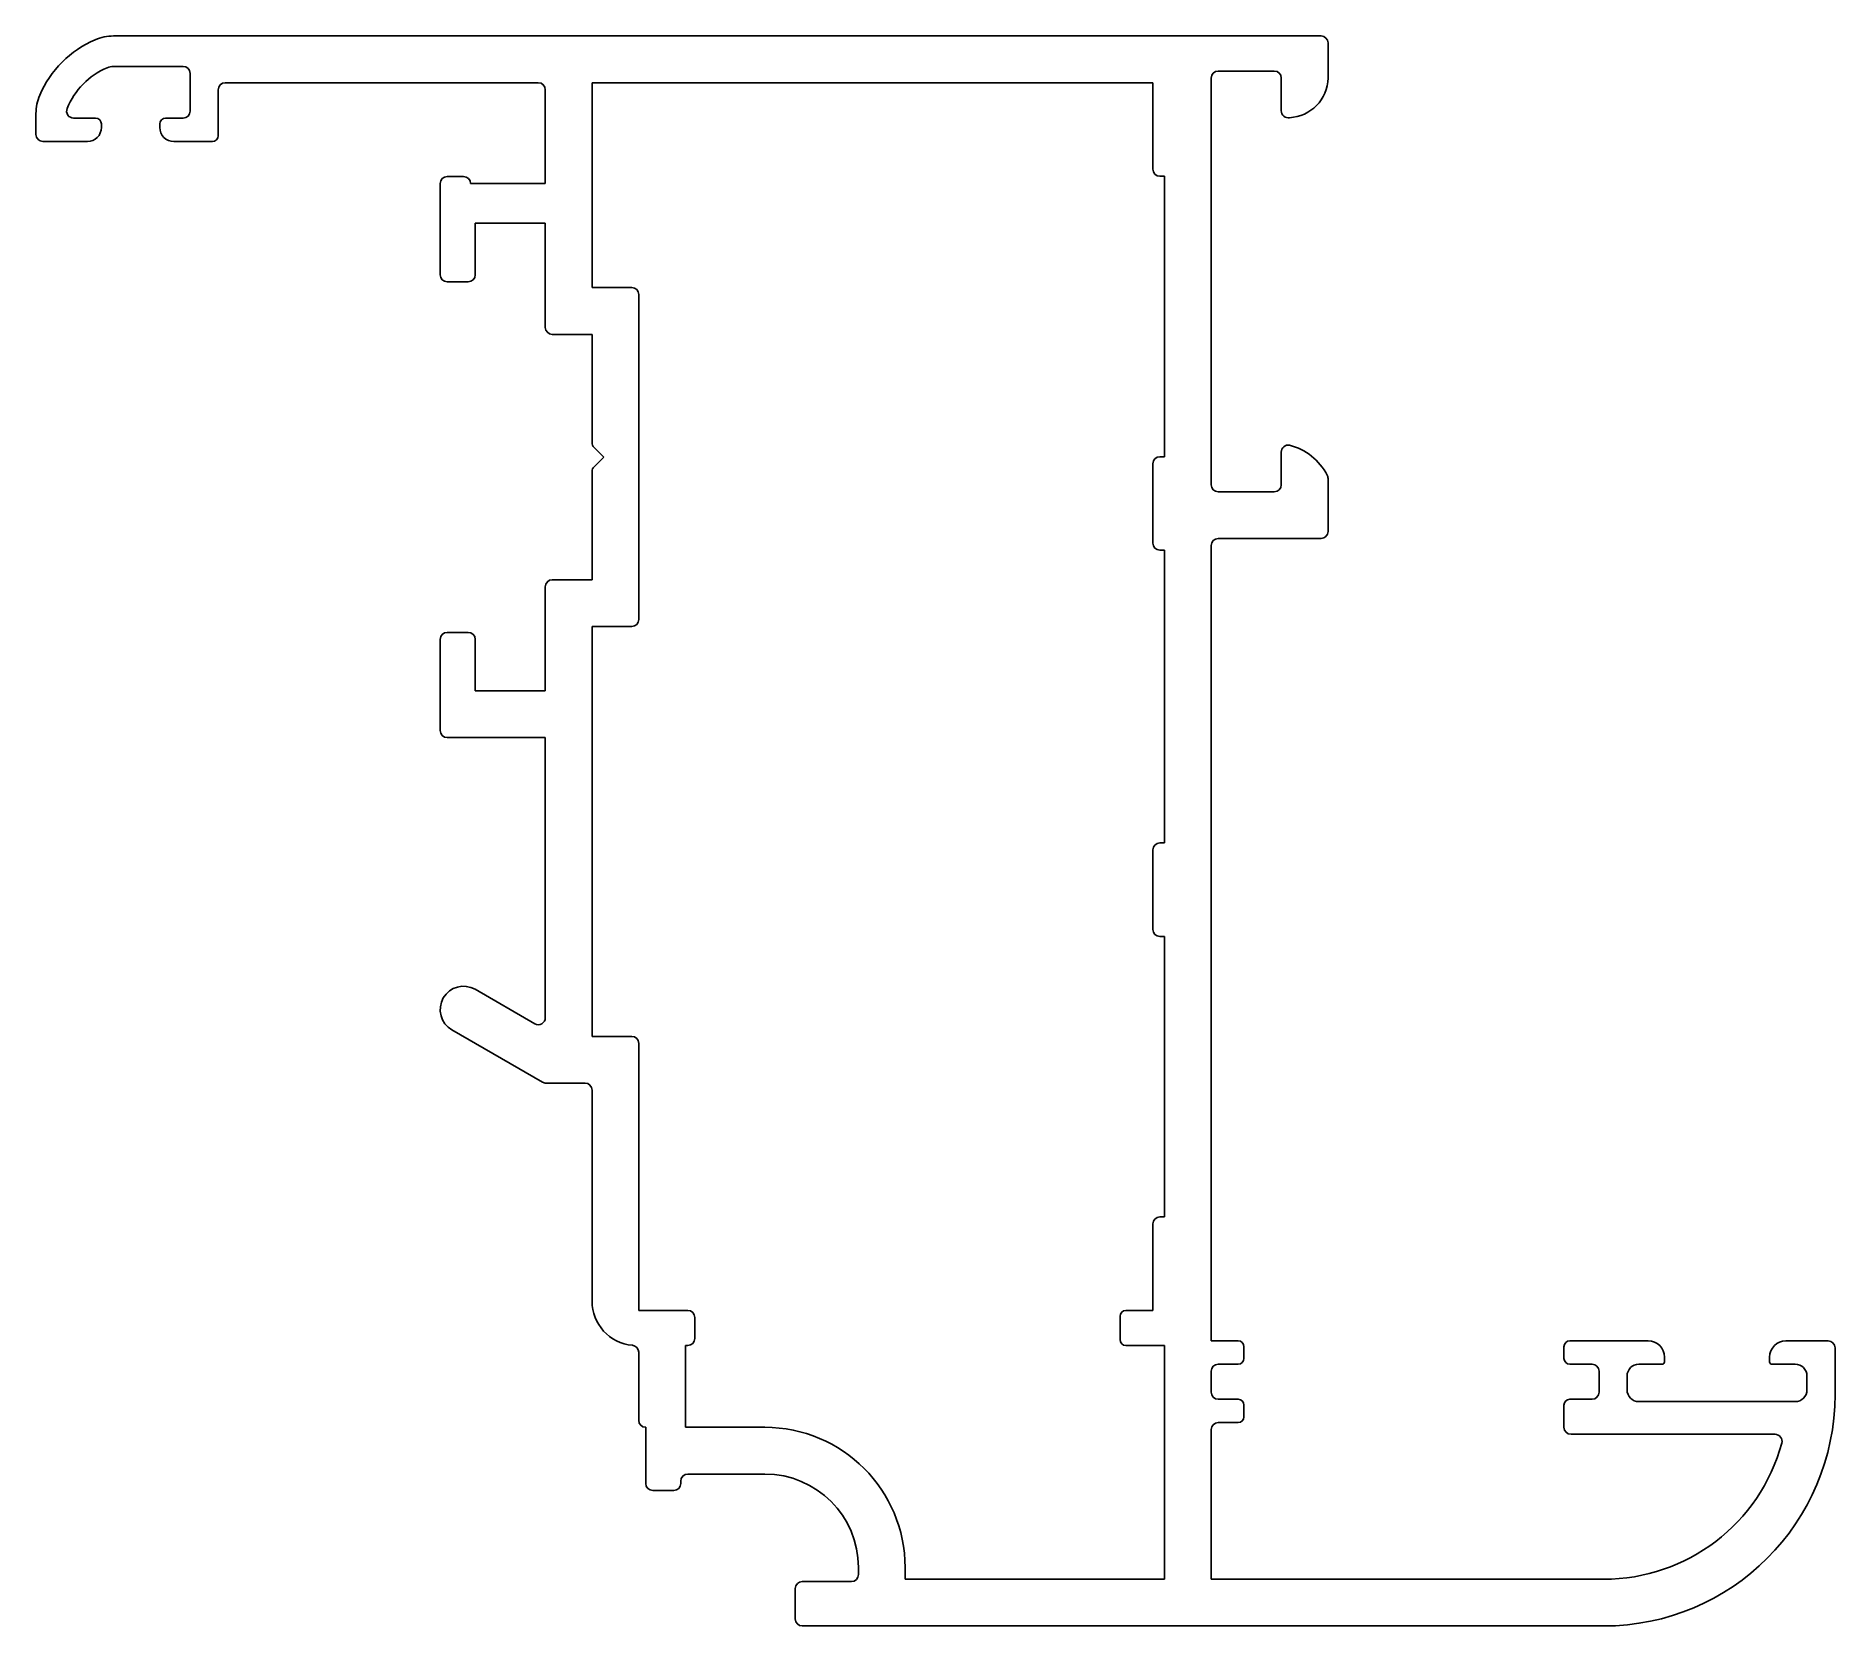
# Model space of a CAD drawing. Extents: x 1735.2 to 1812.2, y 1308 to 1376.
import ezdxf

# ---------------------------------------------------------------- set-up
doc = ezdxf.new("R2010")
doc.units = 0
doc.layers.get('0').update_dxf_attribs({"linetype": 'CONTINUOUS'})

msp = doc.modelspace()

# ---------------------------------------------------------------- linework, layer by layer
for p, q in [((1738.544, 1376.023), (1790.224, 1376.023)), ((1790.524, 1375.723), (1790.524, 1374.223)), ((1741.524, 1374.723), (1738.544, 1374.723)), ((1788.224, 1374.523), (1785.824, 1374.523)), ((1741.824, 1372.808), (1741.824, 1374.423)), ((1743.024, 1373.723), (1743.024, 1371.758)), ((1756.724, 1374.023), (1743.324, 1374.023)), ((1757.024, 1369.708), (1757.024, 1373.723)), ((1759.024, 1365.258), (1759.024, 1374.023)), ((1759.024, 1374.023), (1783.024, 1374.023)), ((1783.024, 1374.023), (1783.024, 1370.323)), ((1785.524, 1374.223), (1785.524, 1356.823)), ((1788.524, 1372.823), (1788.524, 1374.223)), ((1735.224, 1371.808), (1735.224, 1372.702)), ((1736.835, 1372.508), (1737.774, 1372.508)), ((1738.024, 1372.258), (1738.024, 1372.108)), ((1740.524, 1372.108), (1740.524, 1372.258)), ((1740.774, 1372.508), (1741.524, 1372.508)), ((1737.424, 1371.508), (1735.524, 1371.508)), ((1742.774, 1371.508), (1741.124, 1371.508)), ((1752.824, 1370.008), (1753.524, 1370.008)), ((1783.324, 1370.023), (1783.524, 1370.023)), ((1783.524, 1370.023), (1783.524, 1358.023)), ((1752.524, 1365.808), (1752.524, 1369.708)), ((1753.824, 1369.708), (1757.024, 1369.708)), ((1757.024, 1368.008), (1754.024, 1368.008)), ((1754.024, 1368.008), (1754.024, 1365.808)), ((1757.024, 1363.558), (1757.024, 1368.008)), ((1753.724, 1365.508), (1752.824, 1365.508)), ((1760.724, 1365.258), (1759.024, 1365.258)), ((1761.024, 1351.058), (1761.024, 1364.958)), ((1759.024, 1363.258), (1757.324, 1363.258)), ((1759.024, 1358.632), (1759.024, 1363.258)), ((1759.524, 1358.008), (1759.112, 1358.42)), ((1759.112, 1357.596), (1759.524, 1358.008)), ((1783.024, 1357.723), (1783.024, 1354.323)), ((1783.524, 1358.023), (1783.324, 1358.023)), ((1788.524, 1356.823), (1788.524, 1358.222)), ((1759.024, 1357.384), (1759.024, 1352.758)), ((1790.524, 1357.098), (1790.524, 1354.823)), ((1785.824, 1356.523), (1788.224, 1356.523)), ((1790.224, 1354.523), (1785.824, 1354.523)), ((1783.324, 1354.023), (1783.524, 1354.023)), ((1783.524, 1354.023), (1783.524, 1341.498)), ((1785.524, 1354.223), (1785.524, 1320.198)), ((1757.024, 1348.008), (1757.024, 1352.458)), ((1759.024, 1352.758), (1757.324, 1352.758)), ((1759.024, 1333.224), (1759.024, 1350.758)), ((1759.024, 1350.758), (1760.724, 1350.758)), ((1752.524, 1350.208), (1752.524, 1346.308)), ((1752.824, 1350.508), (1753.724, 1350.508)), ((1754.024, 1350.208), (1754.024, 1348.008)), ((1754.024, 1348.008), (1757.024, 1348.008)), ((1752.824, 1346.008), (1757.024, 1346.008)), ((1757.024, 1334.024), (1757.024, 1346.008)), ((1783.524, 1341.498), (1783.324, 1341.498)), ((1783.024, 1341.198), (1783.024, 1337.798)), ((1783.324, 1337.498), (1783.524, 1337.498)), ((1783.524, 1337.498), (1783.524, 1325.498)), ((1756.574, 1333.764), (1754.02, 1335.239)), ((1756.904, 1331.264), (1753.028, 1333.502)), ((1760.724, 1333.224), (1759.024, 1333.224)), ((1761.024, 1321.498), (1761.024, 1332.924)), ((1758.724, 1331.224), (1757.054, 1331.224)), ((1759.024, 1321.898), (1759.024, 1330.924)), ((1783.024, 1325.198), (1783.024, 1321.498)), ((1783.524, 1325.498), (1783.324, 1325.498)), ((1763.124, 1321.498), (1761.024, 1321.498)), ((1783.024, 1321.498), (1781.874, 1321.498)), ((1763.424, 1320.298), (1763.424, 1321.198)), ((1781.624, 1321.248), (1781.624, 1320.248)), ((1763.021, 1319.998), (1763.124, 1319.998)), ((1763.021, 1316.498), (1763.021, 1319.998)), ((1781.874, 1319.998), (1783.524, 1319.998)), ((1783.524, 1319.998), (1783.524, 1309.998)), ((1785.524, 1320.198), (1786.674, 1320.198)), ((1786.924, 1319.948), (1786.924, 1319.448)), ((1800.624, 1319.448), (1800.624, 1319.948)), ((1800.874, 1320.198), (1804.224, 1320.198)), ((1810.124, 1320.198), (1811.924, 1320.198)), ((1812.224, 1319.898), (1812.224, 1317.898)), ((1761.021, 1319.707), (1761.021, 1316.798)), ((1786.674, 1319.198), (1785.824, 1319.198)), ((1801.824, 1319.198), (1800.874, 1319.198)), ((1804.824, 1319.198), (1803.824, 1319.198)), ((1804.924, 1319.498), (1804.924, 1319.298)), ((1809.424, 1319.298), (1809.424, 1319.498)), ((1810.524, 1319.198), (1809.524, 1319.198)), ((1785.524, 1318.898), (1785.524, 1317.998)), ((1802.124, 1317.998), (1802.124, 1318.898)), ((1803.324, 1318.698), (1803.324, 1318.098)), ((1811.024, 1318.098), (1811.024, 1318.698)), ((1785.824, 1317.698), (1786.674, 1317.698)), ((1800.874, 1317.698), (1801.824, 1317.698)), ((1803.824, 1317.598), (1810.524, 1317.598)), ((1786.924, 1317.448), (1786.924, 1316.948)), ((1800.624, 1316.498), (1800.624, 1317.448)), ((1761.321, 1316.498), (1761.321, 1314.098)), ((1766.424, 1316.498), (1763.021, 1316.498)), ((1785.524, 1316.398), (1785.524, 1309.998)), ((1786.674, 1316.698), (1785.824, 1316.698)), ((1800.924, 1316.198), (1809.656, 1316.198)), ((1763.121, 1314.498), (1766.424, 1314.498)), ((1761.621, 1313.798), (1762.521, 1313.798)), ((1762.821, 1314.198), (1762.821, 1314.098)), ((1768.024, 1309.898), (1770.124, 1309.898)), ((1770.424, 1310.498), (1770.424, 1310.198)), ((1772.424, 1309.998), (1772.424, 1310.498)), ((1783.524, 1309.998), (1772.424, 1309.998)), ((1802.324, 1309.998), (1785.524, 1309.998)), ((1767.724, 1308.298), (1767.724, 1309.598)), ((1802.324, 1307.998), (1768.024, 1307.998))]:
    msp.add_line(p, q)
for centre, radius, start, end in [((1738.544, 1374.023), 2, 90, 113.07392), ((1790.224, 1375.723), 0.3, 0, 90), ((1739.524, 1371.723), 4.5, 113.07392, 156.92608), ((1739.524, 1371.723), 3.2, 113.07392, 158.0216), ((1738.544, 1374.023), 0.7, 90, 113.07392), ((1741.524, 1374.423), 0.3, 360, 90), ((1785.824, 1374.223), 0.3, 90, 180), ((1788.224, 1374.223), 0.3, 360, 90), ((1743.324, 1373.723), 0.3, 90, 180), ((1756.724, 1373.723), 0.3, 360, 90), ((1788.793, 1374.257), 1.731, 272.78164, 358.8719), ((1737.224, 1372.702), 2, 156.92608, 180), ((1736.835, 1372.808), 0.3, 158.0216, 270), ((1737.774, 1372.258), 0.25, 0, 90), ((1740.774, 1372.258), 0.25, 90, 180), ((1741.524, 1372.808), 0.3, 270, 360), ((1788.824, 1372.823), 0.3, 180, 280.16425), ((1735.524, 1371.808), 0.3, 180, 270), ((1737.424, 1372.108), 0.6, 270, 0), ((1741.124, 1372.108), 0.6, 180, 270), ((1742.774, 1371.758), 0.25, 270, 360), ((1752.824, 1369.708), 0.3, 90, 180), ((1753.524, 1369.708), 0.3, 0, 90), ((1783.324, 1370.323), 0.3, 180, 270), ((1752.824, 1365.808), 0.3, 180, 270), ((1753.724, 1365.808), 0.3, 270, 0), ((1760.724, 1364.958), 0.3, 0, 90), ((1757.324, 1363.558), 0.3, 180, 270), ((1759.324, 1358.632), 0.3, 180, 225), ((1788.822, 1358.224), 0.298, 79.40859, 180.42716), ((1788.239, 1356.058), 2.54, 27.64837, 75.46547), ((1759.324, 1357.384), 0.3, 135, 180), ((1783.324, 1357.723), 0.3, 90, 180), ((1785.824, 1356.823), 0.3, 180, 270), ((1788.224, 1356.823), 0.3, 270, 360), ((1790.224, 1357.098), 0.3, 0, 27.64837), ((1785.824, 1354.223), 0.3, 90, 180), ((1790.224, 1354.823), 0.3, 270, 0), ((1783.324, 1354.323), 0.3, 180, 270), ((1757.324, 1352.458), 0.3, 90, 180), ((1760.724, 1351.058), 0.3, 270, 0), ((1752.824, 1350.208), 0.3, 90, 180), ((1753.724, 1350.208), 0.3, 0, 90), ((1752.824, 1346.308), 0.3, 180, 270), ((1783.324, 1341.198), 0.3, 90, 180), ((1783.324, 1337.798), 0.3, 180, 270), ((1753.524, 1334.37), 1, 60.27965, 240.27828), ((1756.724, 1334.024), 0.3, 240, 360), ((1760.724, 1332.924), 0.3, 0, 90), ((1757.054, 1331.524), 0.3, 240, 270), ((1758.724, 1330.924), 0.3, 0, 90), ((1783.324, 1325.198), 0.3, 90, 180), ((1760.924, 1321.898), 1.9, 180, 264.70476), ((1763.124, 1321.198), 0.3, 360, 90), ((1781.874, 1321.248), 0.25, 90, 180), ((1760.721, 1319.707), 0.3, 0, 84.70476), ((1763.124, 1320.298), 0.3, 270, 360), ((1781.874, 1320.248), 0.25, 180, 270), ((1786.674, 1319.948), 0.25, 360, 90), ((1800.874, 1319.948), 0.25, 90, 180), ((1804.224, 1319.498), 0.7, 360, 90), ((1810.124, 1319.498), 0.7, 90, 180), ((1811.924, 1319.898), 0.3, 360, 90), ((1785.824, 1318.898), 0.3, 90, 180), ((1786.674, 1319.448), 0.25, 270, 360), ((1800.874, 1319.448), 0.25, 180, 270), ((1801.824, 1318.898), 0.3, 0, 90), ((1803.824, 1318.698), 0.5, 90, 180), ((1804.824, 1319.298), 0.1, 270, 0), ((1809.524, 1319.298), 0.1, 180, 270), ((1810.524, 1318.698), 0.5, 0, 90), ((1785.824, 1317.998), 0.3, 180, 270), ((1786.674, 1317.448), 0.25, 0, 90), ((1800.874, 1317.448), 0.25, 90, 180), ((1801.824, 1317.998), 0.3, 270, 0), ((1802.324, 1317.898), 9.9, 270, 360), ((1803.824, 1318.098), 0.5, 180, 270), ((1810.524, 1318.098), 0.5, 270, 0), ((1761.321, 1316.798), 0.3, 180, 270), ((1786.674, 1316.948), 0.25, 270, 0), ((1766.424, 1310.498), 6, 0, 90), ((1785.824, 1316.398), 0.3, 90, 180), ((1800.924, 1316.498), 0.3, 180, 270), ((1809.656, 1315.898), 0.3, 344.74248, 90), ((1802.324, 1317.898), 7.9, 270, 344.74248), ((1763.121, 1314.198), 0.3, 90, 180), ((1766.424, 1310.498), 4, 360, 90), ((1761.621, 1314.098), 0.3, 180, 270), ((1762.521, 1314.098), 0.3, 270, 0), ((1768.024, 1309.598), 0.3, 90, 180), ((1770.124, 1310.198), 0.3, 270, 0), ((1768.024, 1308.298), 0.3, 180, 270)]:
    msp.add_arc(centre, radius, start, end)

doc.saveas('drawing.dxf')
